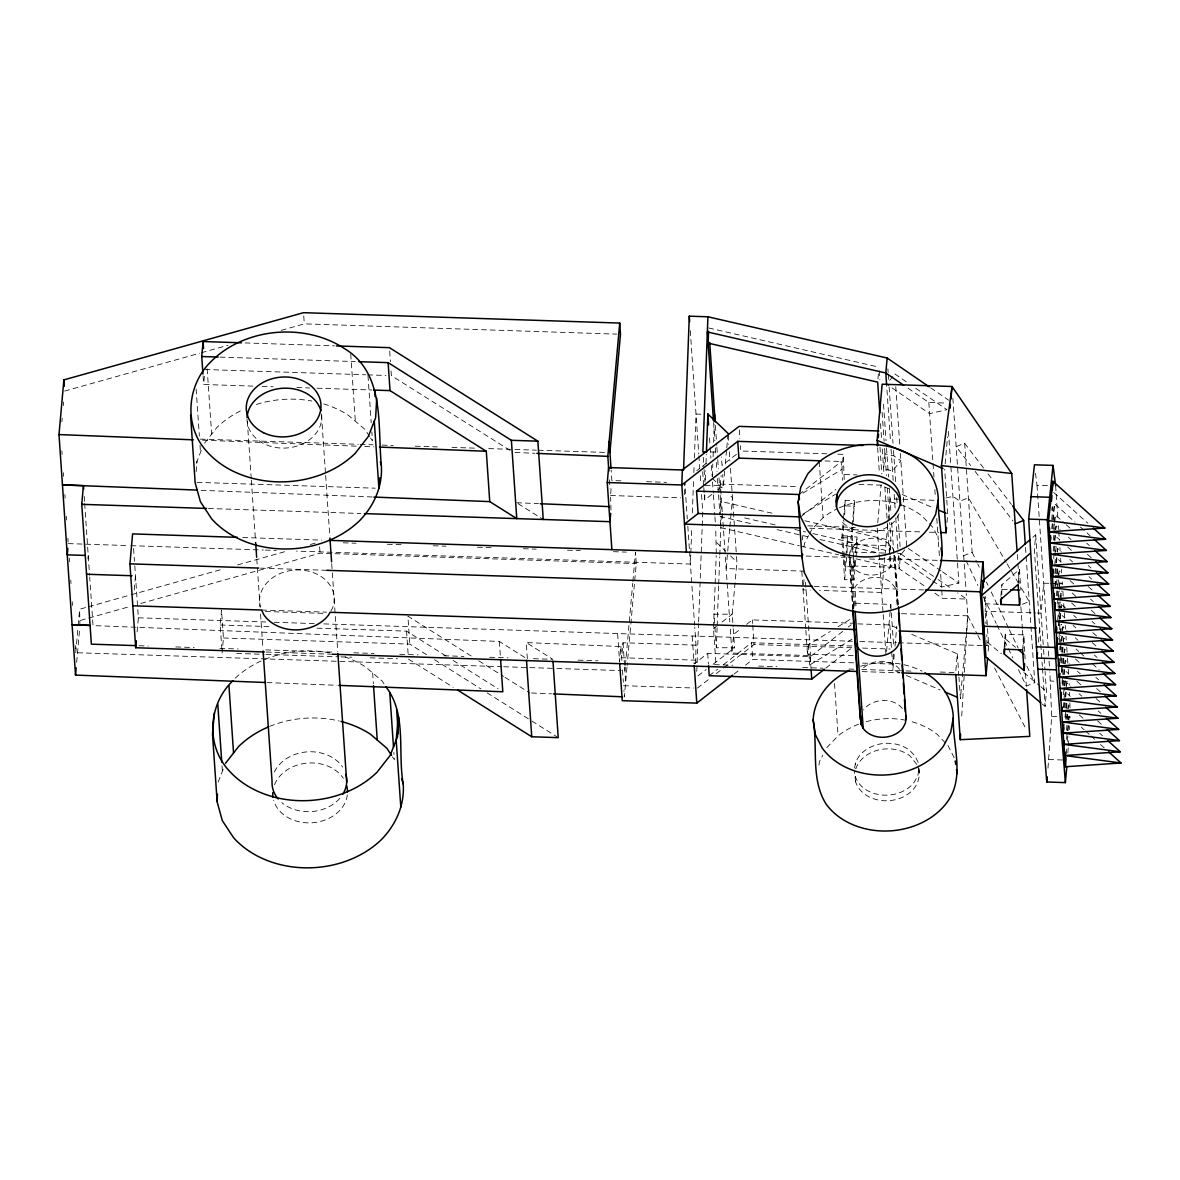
<?xml version="1.0" encoding="UTF-8"?>
<svg xmlns="http://www.w3.org/2000/svg" width="1180" height="1180" viewBox="0 0 1180 1180"><rect width="100%" height="100%" fill="white"/><g stroke="black" fill="none" stroke-linecap="round" stroke-linejoin="round"><path stroke-width="0.75" stroke-dasharray="5 3.75" d="M684.415 494.612L684.843 482.945L687.321 518.994M690.757 554.91L690.418 564.055L296.505 551.104M690.831 553.081L691.79 527.46M692.336 512.828L693.56 479.906M693.84 472.59L694.106 465.274M694.386 457.958L696.023 414.062L702.793 414.283M695.669 663.514L695.994 645.15L694.755 627.126M696.79 671.435L698.575 623.778M698.634 621.934L702.749 511.943L701.495 493.815M711.865 494.405L704.652 499.951L704.991 490.954M705.389 480.053L705.743 470.879M706.009 463.534L706.348 454.359M712.351 476.543L712.808 463.961M713.089 456.778L713.354 449.58M713.62 442.397L714.284 424.771M715.803 662.172L713.487 628.601L716.216 555.5M716.29 553.671L715.685 527.962M720.11 514.834L720.611 501.367L772.605 513.33M733.252 628.837L734.55 647.746L716.334 647.761L717.086 627.76M717.145 625.931L718.635 585.914M718.709 584.1L719.726 556.812M719.8 554.998L721.26 515.925M961.715 716.009L964.267 674.119M964.37 672.29L966.804 632.229M966.922 630.4L967.792 615.827L966.273 593.629M1047.973 768.165L1051.705 716.511L1049.831 671.995M1067.87 752.973L1068.254 747.589M1068.372 745.804L1068.992 736.836M1069.478 729.668L1069.729 726.084M1051.778 519.539L1052.693 506.913M1052.678 528.92L1054.492 503.668L1074.98 522.121M1053.445 540.101L1053.843 534.688M1053.976 532.888L1054.61 523.876M1054.743 522.062L1055.259 514.849L1064.832 523.463M1053.696 558.509L1054.094 553.096M1054.227 551.296L1054.861 542.269M1054.994 540.47L1055.643 531.442M1055.775 529.643L1056.026 526.029L1060.127 529.731M1054.861 564.291L1055.643 553.464M1055.761 551.65L1056.159 546.237M1054.846 586.298L1055.628 575.471M1055.761 573.672L1056.41 564.645M1056.528 562.845L1057.177 553.818M1057.31 552.019L1057.575 548.405L1061.661 552.107M1056.528 584.852L1057.177 575.84M1057.31 574.026L1057.693 568.613M1057.295 596.048L1057.944 587.021M1058.077 585.221L1058.711 576.194M1058.844 574.395L1059.109 570.781L1061.838 573.244M1058.062 607.228L1058.445 601.815M1058.578 600.015L1059.227 590.988M1059.36 589.189L1059.876 581.976L1062.605 584.439M1058.312 625.636L1059.478 609.396M1059.611 607.597L1060.26 598.57M1060.378 596.77L1060.643 593.157L1063.372 595.62M1059.08 636.817L1059.463 631.403M1059.596 629.604L1060.245 620.577M1060.378 618.777L1061.027 609.75M1061.41 604.352L1061.159 607.951L1061.41 604.352L1065.511 608.039M1059.714 649.811L1059.979 646.198M1060.112 644.398L1060.761 635.371M1060.879 633.572L1061.528 624.559M1060.495 660.992L1061.012 653.779M1061.13 651.98L1061.779 642.952M1061.912 641.153L1062.561 632.126M1062.693 630.327L1062.944 626.713L1067.044 630.415M1061.263 672.187L1061.779 664.974M1061.912 663.16L1062.546 654.148M1062.679 652.334L1063.328 643.321M1063.46 641.507L1063.711 637.908L1066.455 640.371M1062.03 683.368L1062.546 676.155M1062.679 674.355L1063.328 665.328M1063.446 663.529L1064.094 654.502M1064.227 652.702L1064.493 649.089L1067.222 651.552M1063.446 685.536L1064.094 676.524M1064.213 674.709L1064.862 665.697M1064.994 663.883L1065.26 660.284L1069.346 663.971M1063.431 707.543L1064.862 687.704M1064.994 685.904L1065.378 680.491M1064.98 707.912L1065.629 698.885M1065.761 697.085L1066.41 688.073M1066.528 686.259L1066.794 682.659L1070.894 686.347M1065.746 719.092L1066.396 710.08M1066.528 708.28L1066.912 702.867M1066.514 730.287L1067.163 721.26M1067.295 719.461L1067.944 710.434M1068.062 708.634L1068.328 705.035L1071.057 707.484M1066.381 754.094L1066.764 748.695M1067.281 741.468L1067.929 732.456M1068.062 730.641L1068.711 721.629M1068.844 719.83L1069.095 716.216L1071.823 718.679M61.906 421.865L62.23 418.236M63.351 405.566L63.676 401.938M75.756 652.688L78.013 627.332M78.175 625.518L79.635 609.234L86.73 607.228M76.656 662.334L79.753 627.701M79.916 625.887L79.635 609.234M87.925 558.937L88.235 555.529M134.225 589.941L135.479 575.855L131.85 575.737M137.101 631.89L138.37 617.804L134.609 563.081M252.992 386.111L203.653 384.488L204.553 374.503M196.131 471.705L197.075 461.144M221.869 649.472L220.188 625.002L221.516 610.03L223.448 637.997L222.106 652.968M610.665 493.86L611.402 485.541M610.989 510.04L610.621 497.119M527.357 658.75L526.25 642.569L620.887 646.537L619.559 661.523L617.627 633.542M695.994 645.15L622.996 642.761L621.654 657.732L695.433 660.151M624.913 670.727L625.238 667.084M625.4 665.269L632.716 583.348M632.878 581.534L635.474 552.402L636.241 563.583L627.141 665.535M626.978 667.349L624.353 696.879L623.91 690.492M722.249 511.663L720.346 484.11L721.113 475.614M724.682 471.159L723.399 485.541L717.632 489.98M725.331 463.976L726.615 449.595M726.777 447.795L727.898 435.214M729.727 528.611L726.157 568.583L804.745 571.164M729.889 526.796L732.47 497.739L728.694 494.096M736.512 556.547L736.895 562.064L732.249 614.19L733.119 627.008M851.99 639.206L809.716 664.974L810.557 655.623L731.954 653.042L733.621 634.324L740.834 628.778M803.993 579.66L803.079 589.867L810.394 590.103M853.199 655.697L807.504 654.192L808.33 644.841L830.248 631.477M837.785 454.182L843.287 454.359L841.945 469.33L799.686 495.099M844.216 479.493L843.287 454.359M845.883 556.016L847.624 536.649L856.931 536.944L857.314 542.549L853.981 579.97L844.659 579.675L841.783 537.711L843.375 519.893M843.523 518.109L845.116 500.291L854.438 500.586L853.096 525.557M854.895 559.851L854.261 566.901L844.939 566.592L842.83 535.823L844.084 521.737M844.718 514.687L845.116 500.291M844.939 566.592L845.736 557.786M844.659 579.675L846.886 554.718M847.048 552.933L847.624 536.649M884.012 553.051L852.063 552.004L851.09 538.021L852.048 527.327M852.211 525.543L854.438 500.586M854.261 566.901L852.152 536.133L852.934 527.327M852.063 552.004L852.727 544.526L890 545.75L890.605 554.482M853.981 579.97L853.022 565.987L853.686 558.509M855.515 552.8L856.931 536.944M852.904 609.795L853.494 603.142L890.782 604.367L893.732 647.333M877.964 378.81L878.702 370.491M877.743 522.711L881.136 484.759M884.794 557.594L881.681 592.449L819.54 590.413M884.956 555.75L887.906 522.725M888.068 520.881L890.03 498.875L900.96 499.228M889.337 553.228L890 545.75M890.03 550.544L890.915 540.558L889.676 522.489M853.022 565.987L890.295 567.211L890.723 556.237M886.578 651.36L890.295 609.795M890.458 607.98L890.782 604.367M897.007 552.963L900.591 553.789L899.249 568.76L925.961 587.065M893.408 654.104L892.508 664.089L861.253 663.072M899.647 672.571L892.891 669.679L894.352 653.381M895 646.139L896.771 626.211M945.136 463.858L947.555 436.88M946.98 522.519L947.732 514.008L944.664 469.257M911.771 634.339L957.334 653.838L955.667 672.556L937.245 671.951M901.594 613.659L967.792 615.827L960.417 698.59L958.942 677.114M986.952 645.372L986.76 634.796M988.221 651.021L988.692 645.74L985.315 596.49M1000.876 596.328L1001.909 584.675L1019.461 569.439L1020.877 590.133M1001.79 594.499L1001.909 584.675M1004.136 647.569L1005.316 634.265L1023.96 634.87L1025.081 658.883M1004.903 647.422L1005.316 634.265M1018.266 582.743L1019.461 569.439M1022.617 649.841L1023.96 634.87M1032.898 537.21L1035.671 534.806L1034.344 549.777L1042.338 666.331M1038.459 642.186L1039.713 628.085L1036.114 627.966M1042.279 704.047L1045.097 706.392L1046.439 691.421L1045.052 671.391M1058.962 621.889L1059.773 612.818M1059.935 611.004L1060.746 601.933M1060.909 600.119L1061.72 591.033M1051.734 510.35L1052.132 506.781M1051.705 528.684L1054.492 503.668M1053.666 529.156L1054.271 523.787M1054.463 522.003L1055.259 514.849M1053.238 551.06L1054.242 542.122M1054.433 540.337L1055.436 531.398M1055.628 529.614L1056.026 526.029M1054.802 555.101L1055.805 546.163M1054.773 573.436L1055.775 564.497M1055.967 562.712L1056.97 553.774M1057.177 551.989L1057.575 548.405M1055.348 586.416L1056.543 575.692M1056.734 573.893L1057.339 568.539M1056.307 595.812L1056.911 590.443M1057.103 588.658L1058.106 579.719M1058.312 577.935L1059.109 570.781M1057.472 603.423L1058.077 598.053M1058.283 596.269L1059.271 587.33M1059.478 585.546L1059.876 581.976M1057.649 619.972L1058.445 612.818M1058.652 611.034L1059.64 602.095M1059.847 600.31L1060.643 593.157M1059.021 625.798L1059.611 620.429M1059.817 618.645L1060.82 609.706M1059.183 642.348L1059.979 635.194M1060.186 633.409L1061.189 624.471M1060.348 649.959L1061.145 642.805M1061.351 641.02L1062.354 632.082M1062.546 630.297L1062.944 626.713M1060.923 662.939L1061.926 654M1062.118 652.201L1063.121 643.262M1063.313 641.477L1063.711 637.908M1061.897 672.335L1062.693 665.181M1062.885 663.396L1063.888 654.457M1064.08 652.673L1064.493 649.089M1062.457 685.3L1063.46 676.361M1063.652 674.577L1064.655 665.638M1064.862 663.853L1065.26 660.284M1063.431 694.71L1064.227 687.557M1064.419 685.772L1065.024 680.403M1063.991 707.676L1064.994 698.737M1065.201 696.952L1066.189 688.014M1066.396 686.229L1066.794 682.659M1064.965 717.086L1065.761 709.932M1065.968 708.148L1066.558 702.779M1066.735 719.328L1067.723 710.389M1067.929 708.605L1068.328 705.035M1066.499 739.447L1067.295 732.308M1067.502 730.523L1068.505 721.585M1068.697 719.785L1069.095 716.216M803.919 546.93L804.598 543.169L808.595 535.573M852.698 609.293L849.113 557.019L850.161 551.104M818.905 765.068L819.584 761.307L822.785 755.244M854.586 768.033L855.485 762.988A32.406 25.93 -3.9 0 1 909.824 750.524L914.884 755.819L918.04 762.029L918.763 766.867M895.119 557.034L891.8 565.574A22.966 18.379 -3.9 0 1 852.048 566.179L849.821 561.769L849.113 557.019M918.733 770.422L917.834 775.467L914.515 781.779A32.406 25.93 -3.9 0 1 882.065 795.025A32.406 25.93 -3.9 0 1 855.294 776.425L855.677 782.015A32.406 25.93 -3.9 0 0 882.448 800.63A32.406 25.93 -3.9 0 0 914.898 787.37C918.674 781.853 920.12 775.068 918.999 768.475M196.249 463.253L202.355 447.633M218.153 782.089L224.893 764.861M809.392 534.053L811.796 529.51L823.094 517.696A70.121 56.124 -3.9 0 1 837.741 508.55M899.131 513.802L896.446 518.89A32.406 25.93 -3.9 0 1 840.381 519.746M330.901 610.886L332.509 608.113A37.406 29.928 -3.9 0 0 298.599 569.955A37.406 29.928 -3.9 0 0 260.382 607.243M204.612 443.149L216.737 427.632A93.5 74.827 -3.9 0 1 242.697 409.799M889.69 380.358L892.817 376.538M904.736 549.939L898.481 557.58L931.138 579.941M826.782 747.648L838.08 735.848A70.121 56.124 -3.9 0 1 859.291 723.93M799.067 494.523L841.399 461.498L842.697 480.245M800.601 516.884L835.883 489.375M842.668 631.418L810.203 656.729L707.705 653.366L694.106 663.971L692.188 636.005M709.239 675.727L717.706 669.134M723.355 664.724L751.586 642.716L854.084 646.08M734.093 674.046L739.831 669.562M745.568 665.092L752.737 659.502L853.892 662.821M848.317 627.008L851.134 624.81M825.852 668.101L852.668 647.186M696.864 470.614L699.607 468.504M702.351 466.395L706.673 463.062M736.453 454.315L722.027 465.407L721.452 457.014M713.487 628.601L716.378 626.388M722.145 621.949L732.249 614.19L714.033 614.205L716.334 647.761M746.616 624.353L752.383 619.913L854.881 623.276M697.955 675.875L706.186 669.547M713.045 664.281L734.55 647.746M697.351 688.117L710.449 678.058M716.26 673.588L722.072 669.119M723.532 667.998L754.064 644.531L853.391 647.791M802.621 514.274L835.499 494.243M838.08 626.713L852.167 618.114M983.574 468.032L964.65 443.267L956.169 446.63L970.653 465.569M964.65 443.267L972.143 552.343L963.662 555.706L965.255 558.996M1022.455 604.263L1029.226 601.579L1020.936 587.433M1018.399 669.547L1026.32 686.037L1034.801 682.689L1030.966 626.816M64.649 391.082L199.568 353.248M201.338 352.746L227.961 345.283M281.224 330.341L304.293 323.866L616.816 334.132M88.515 606.741L129.343 595.28M131.113 594.794L221.648 569.394M237.623 564.91L285.56 551.473M310.414 544.496L317.509 542.505M80.402 620.415L130.11 606.476M140.759 603.481L320.046 553.199L636.241 563.583M945.977 497.975L952.924 496.367L959.915 501.161L968.397 497.813L1006.186 562.27M932.613 580.958L941.522 587.065L958.883 583.067L950.815 465.672M710.168 451.984L717.455 451.984M705.198 485.555L723.399 485.541L722.647 474.552M245.101 342.923L334.633 345.873M220.011 357.112L355.224 361.567M204.995 369.517L365.785 374.798M367.614 374.856L385.89 375.461M908.069 388.25L928.837 402.483L946.242 403.044M262.137 386.406L273.096 386.76M296.844 387.542L309.632 387.969M316.948 388.205L371.759 390.005M826.811 453.813L740.775 450.996L740.406 445.716M200.349 439.122L358.307 444.314M360.151 444.373L372.998 444.786M382.187 445.096L393.205 445.45M415.242 446.188L437.279 446.91M451.984 447.382L475.85 448.179M488.712 448.592L536.457 450.17M538.301 450.229L606.255 452.456M824.938 460.952L841.399 461.498M844.659 474.493L857.093 474.906M1035.494 473.327L1036.999 485.275L1048.858 485.673M858.922 484.405L880.221 485.098L888.658 488.712M620.975 480.85L611.86 480.54L611.137 470.053M646.522 481.691L666.597 482.34M720.346 484.11L798.948 486.691M902.774 499.288L935.563 500.364M610.517 495.512L680.683 497.827M197.031 482.34L375.225 488.196M845.5 505.881L854.822 506.191M807.798 525.837L855.323 527.401M208.403 508.492L360.741 513.492M809.76 528.242L922.111 531.929M929.486 532.18L938.69 532.475M842.83 535.823L852.152 536.133M841.783 537.711L851.09 538.021M848.007 542.24L857.314 542.549M242.77 537.52L321.742 540.115M806.132 556.031L844.806 557.299M879.793 558.45L938.734 560.382M869.66 559.025L890.959 559.733M343.188 542.8L356.05 543.228M387.305 544.246L402.011 544.732M433.267 545.765L446.128 546.178M477.384 547.21L492.09 547.697M523.345 548.715L536.207 549.143M567.462 550.175L580.324 550.588M613.423 551.679L626.285 552.107M68.263 543.611L129.004 545.602M130.847 545.662L263.376 550.013M265.22 550.072L276.268 550.441M1048.813 583.333L1043.725 583.171L1041.055 613.113L1037.441 612.995M1050.51 583.392L1062.369 583.775L1062.118 580.147M1002.248 589.513L1009.018 589.735M260.514 568.141L326.742 570.309M814.156 586.327L923.557 589.926M934.87 593.171L942.289 598.245L966.641 599.057L957.644 592.876M998.678 604.219L985.816 603.791L985.138 611.27L1035.642 612.936M857.875 623.881L889.823 624.943L898.26 628.557M261.65 610.03L326.506 612.154M265.367 611.476L325.665 613.452M138.37 617.804L266.901 622.022M274.247 622.273L314.647 623.601M323.822 623.896L852.403 641.256M859.778 641.507L896.608 642.716M898.452 642.775L988.692 645.74M220.188 625.002L271.341 626.683M317.022 628.188L406.554 631.123L446.925 656.567M862.58 648.086L890.177 649M223.448 637.997L409.814 644.118L426.821 654.841M139.078 645.726L148.267 646.035M175.791 646.935L194.154 647.54M219.849 648.38L238.198 648.985M265.736 649.885L331.801 652.068M353.838 652.791L374.031 653.455M399.725 654.295L418.074 654.9M443.769 655.741L463.961 656.404M489.656 657.245L508.02 657.85M533.434 658.691L552.845 659.325L526.25 642.569M578.082 660.151L597.921 660.8M714.372 664.635L732.78 665.24M758.578 666.081L777 666.685M802.784 667.541L823.05 668.205M848.833 669.045L854.364 669.237M861.725 669.473L904.087 670.86M905.93 670.919L911.462 671.11M266.282 652.038L332.495 654.222M862.197 671.612L900.089 672.865M236.723 653.455L264.128 654.354M265.957 654.413L339.044 656.818M340.873 656.876L351.832 657.231M370.107 657.835L397.513 658.735M1050.451 681.052L1053.843 681.17M1062.31 681.435L1069.095 681.671L1069.213 685.211M77.6 652.747L501.854 666.685M503.698 666.744L555.131 668.426M556.96 668.485L621.24 670.609M623.586 685.698L693.751 687.999M1051.705 716.511L1056.793 716.673M1065.26 716.953L1070.349 717.115L1070.216 713.576M1048.755 759.537L1065.688 760.097M202.65 440.184L357.363 446.217M364.738 446.512L373.942 446.866M201.087 490.334L373.913 497.046M524.864 657.511L499.347 641.433L93.014 625.577L89.71 577.035M267.064 682.571L337.052 685.3M515.011 452.456L535.027 453.297M516.648 502.724L538.478 503.639M531.531 692.985L551.547 693.825M708.693 327.966L879.012 367.157M804.863 520.764L890.915 540.558M744.683 517.917L775.142 524.923M794.863 529.466L805.615 531.944M812.784 533.581L889.838 551.326M750.377 523.507L720.051 516.516L720.7 526.118M777.148 529.658L807.489 536.649M819.982 539.511L878.879 553.066M720.818 527.711L799.332 545.779M801.117 546.178L838.582 554.807M840.367 555.22L845.721 556.444M847.506 556.857L899.249 568.76L898.231 553.966M902.154 494.494L934.236 508.226M906.402 675.462L940.165 689.917M510.099 450.436L391.376 375.638L390.89 368.647M518.123 503.654L543.243 519.48M471.115 655.992L407.897 616.152L409.814 644.118M478.829 660.844L503.491 676.391M505.04 677.364L529.702 692.911M453.135 660.476L498.152 688.84M434.55 659.709L480.924 688.928M487.119 692.822L530.395 720.095M531.944 721.069L556.68 736.659M408.472 659.104L453.164 687.247M930.681 387.851L948.69 400.197M894.912 374.001L908.29 383.175M915.724 388.264L946.965 409.667L929.604 413.664L886.578 384.178L890.546 441.984M908.305 548.42L941.035 570.84M942.525 571.858L958.883 583.067M900.591 553.789L936.625 578.48M938.115 579.513L951.64 588.761M1005.655 639.103L1015.508 647.333M987.262 642.038L1001.348 653.794M1023.886 672.615L1039.388 685.536M1040.804 686.716L1046.439 691.421M1053.725 492.473L1087.871 523.242M1080.452 527.047L1090.01 535.661M1066.189 524.687L1070.29 528.389M1086.677 543.154L1089.406 545.617M1068.328 537.106L1071.057 539.57M1087.444 554.335L1091.544 558.022M1056.808 537.225L1059.537 539.688M1067.723 547.063L1071.823 550.765M1088.211 565.53L1090.954 567.978M1069.862 559.482L1072.591 561.946M1088.978 576.71L1091.721 579.174M1058.342 559.6L1061.071 562.064M1088.388 586.667L1092.488 590.354M1070.039 580.634L1074.125 584.321M1090.527 599.086L1093.255 601.549M1072.163 593.038L1077.635 597.965M1091.293 610.267L1095.394 613.969M1071.573 602.995L1075.673 606.697M1092.061 621.462L1094.789 623.925M1073.712 615.414L1076.44 617.878M1092.828 632.642L1096.928 636.33M1062.177 615.532L1064.906 617.996M1073.107 625.371L1075.836 627.834M1092.223 642.599L1096.323 646.301M1075.245 637.79L1077.974 640.253M1094.362 655.018L1097.09 657.481M1076.013 648.985L1078.741 651.449M1080.113 652.673L1084.199 656.36M1092.4 663.75L1099.229 669.901M1075.408 658.942L1079.508 662.629M1095.896 677.394L1098.639 679.857M1077.546 671.361L1080.275 673.81M1096.663 688.574L1100.763 692.277M1066.027 671.464L1068.756 673.928M1076.957 681.317L1081.042 685.005M1096.072 698.531L1100.173 702.233M1079.081 693.722L1081.809 696.185M1098.211 710.95L1100.94 713.413M1067.561 693.84L1070.29 696.303M1097.607 720.906L1101.707 724.609M1079.258 714.874L1083.358 718.561M1099.745 733.326L1102.474 735.789M1081.396 727.293L1084.125 729.756M1085.482 730.981L1089.583 734.668M1090.954 735.907L1095.055 739.595M1100.512 744.521L1104.613 748.209M712.278 478.328L723.635 489.243M716.702 542.653L725.538 551.149M730.582 556.001L736.895 562.064M926.89 521.103L922.185 516.191A70.121 56.124 -3.9 0 0 899.632 504.347M929.398 523.728L933.144 527.652L938.439 538.11M899.676 669.326L896.933 666.464A22.966 18.379 -3.9 0 0 861.872 669.458M902.361 708.487L899.632 705.625A22.966 18.379 -3.9 0 0 863.465 709.991M988.029 473.858L1011.408 504.45M975.108 471.395L1012.956 520.911M369.606 436.541L364.827 429.299L348.366 415.272A93.5 74.827 -3.9 0 0 322.656 403.59M370.55 437.987L372.467 440.892L371.848 431.821M384.031 683.899L382.114 681.008L365.667 666.98A93.5 74.827 -3.9 0 0 345.106 656.965M392.453 756.823L394.371 759.728L393.869 752.471M1007.115 563.848L1020.022 585.855M967.792 615.827L977.011 633.749M977.851 635.386L981.2 641.891M994.607 667.969L1026.438 729.874M894.307 551.576L892.08 547.166L888.481 543.405A22.966 18.379 -3.9 0 0 849.969 552.24M954.178 757.752L948.13 745.804L937.171 734.329A70.121 56.124 -3.9 0 0 909.456 721.054M916.845 764.522L910.208 756.115A32.406 25.93 -3.9 0 0 855.869 768.578L855.485 762.988M972.143 552.343L976.907 562.24M977.704 563.893L979.282 567.197M986.421 582.035L988.014 585.339M991.185 591.947L1008.635 628.247M1009.416 629.884L1018.148 648.041M1026.865 666.184L1034.801 682.689M966.051 560.648L977.94 585.398M983.5 596.947L996.186 623.35M996.982 625.002L1012.838 657.998M918.423 767.62L919.427 774.331M855.677 782.015L854.379 771.115M1055.643 485.895L1057.885 518.522M1058.386 525.779L1058.622 529.392M1058.755 531.207L1059.375 540.278M1059.876 547.52L1060.127 551.149M1060.613 558.405L1060.864 562.019M1061.366 569.276L1061.617 572.905M1062.856 591.033L1063.239 596.461M1063.74 603.718L1064.227 610.975M1064.36 612.789L1064.729 618.217M1065.23 625.474L1065.481 629.102M1065.983 636.345L1066.219 639.973M1066.72 647.23L1067.34 656.287M1067.472 658.101L1068.092 667.157M1068.21 668.972L1068.593 674.414M1036.999 485.275L1048.961 659.296M1049.079 661.11L1049.698 670.181M1035.671 534.806L1043.43 647.717M1043.562 649.531L1044.934 669.562M1042.471 668.146L1045.097 706.392M1025.523 547.505L1026.01 554.718M1026.143 556.518L1030.848 625.017M1017.293 554.467L1017.779 561.68M1017.912 563.48L1019.269 583.303M1020.877 606.741L1022.367 628.365M1022.485 630.164L1023.724 648.189M1025.464 673.426L1026.32 686.037M984.15 596.8L984.651 604.042M985.271 613.084L986.008 623.94M952.85 398.25L966.154 591.829M948.455 431.349L950.697 463.858M957.334 653.838L958.809 675.329M928.837 402.483L933.955 476.882M934.826 489.523L935.194 494.951M936.802 518.433L938.292 540.101M938.41 541.9L939.531 558.17M940.652 574.424L941.522 587.065M941.743 590.266L942.289 598.245M895.768 386.642L899.868 446.247M900.37 453.474L906.815 547.402M887.891 368.898L888.142 372.526M888.26 374.34L888.629 379.768M889.13 387.025L892.995 443.223M893.496 450.465L895.738 483.092M896.726 497.591L897.228 504.848M897.98 515.719L900.089 546.547M891.048 449.211L893.275 481.72M894.145 494.361L895.266 510.616M895.753 517.843L898.113 552.166M895.015 556.326L898.363 604.986M894.543 555.175L898.01 605.635M883.525 404.224L886.033 440.627M886.534 447.899L888.525 477.03M889.278 487.945L891.033 513.433M891.652 522.534L893.776 553.464M893.909 555.293L897.287 604.44M897.257 605.443L896.136 589.026L891.165 582.566A22.966 18.379 -3.9 0 0 855.013 586.932L856.134 609.544M879.248 370.771L879.882 379.798M882.109 412.307L884.1 441.217M884.587 448.444L886.446 475.525M887.316 488.181L889.558 520.69M880.531 423.679L881.637 439.934M882.257 448.961L883.997 474.257M884.867 486.898L887.227 521.206M887.345 523.02L889.587 555.529M889.573 556.724L890.295 567.211M879.97 447.087L881.814 473.932M877.654 447.722L879.365 472.634M889.823 624.943L891.534 649.856M891.652 651.64L892.891 669.679M877.256 528.124L883.068 612.671M883.201 614.5L885.974 654.944M852.048 566.179L855.028 609.441M853.494 603.142L853.878 608.644M850.338 557.653L853.922 609.927M849.821 561.769L853.037 608.629M819.259 461.764L823.094 517.696M834.496 683.515L838.08 735.848M802.356 536.266L802.606 539.939M805.512 582.183L810.557 655.623M810.203 656.729L811.044 668.78M808.33 644.841L809.716 664.974M801.825 571.489L805.734 628.468M805.866 630.297L807.504 654.192M739.329 429.889L739.934 438.68M752.383 619.913L752.619 623.424M752.737 625.194L754.064 644.531M751.586 642.716L752.737 659.502M728.178 435.258L728.812 444.447M729.314 451.793L729.948 460.982M730.45 468.327L736.394 554.718M722.367 513.492L729.815 621.831M730.317 629.176L731.954 653.042M715.404 425.508L716.762 445.376M716.894 447.191L717.632 458.017M717.764 459.831L718.384 468.858M719.004 477.885L721.378 512.562M713.59 422.602L714.829 440.656M715.331 447.884L715.832 455.111M716.319 462.339L716.939 471.366M717.44 478.593L718.428 493.048M718.561 494.848L719.918 514.716M709.505 437.898L710.006 445.258M710.139 447.087L710.891 458.12M711.393 465.466L712.159 476.499M712.528 482.015L713.295 493.034M713.413 494.877L714.8 515.085M714.933 516.928L715.567 526.118M703.25 457.294L703.973 467.885M704.091 469.655L704.947 482.015M702.705 471.69L703.678 485.821M703.796 487.591L704.165 492.886M704.283 494.656L704.652 499.951M690.285 330.68L698.752 453.946M698.885 455.746L699.755 468.445M700.256 475.688L700.743 482.945M707.705 653.366L708.413 663.691M687.822 526.206L689.43 549.629M689.548 551.429L694.637 625.326M622.996 642.761L624.559 665.476M624.677 667.231L625.68 681.907M609.441 479.788L610.03 488.52M620.887 646.537L621.904 661.228M622.494 669.96L623.335 682.202M499.347 641.433L500.468 657.614M389.695 351.168L390.403 361.655M406.554 631.123L408.236 655.608M367.983 375.579L371.213 422.75M350.74 354.103L355.357 421.216M372.644 672.925L373.396 683.81M321.506 415.39L325.518 473.667M325.636 475.511L329.81 536.104M331.698 563.642L332.2 570.987M332.332 572.831L337.745 651.788M303.747 315.871L304.293 323.866M319.618 546.812L320.046 553.199M247.313 421.363L251.237 478.284M251.355 480.127L255.514 540.72M256.783 559.084L260.057 606.83M260.559 614.161L262.963 649.059M207.164 368.824L211.663 434.137M203.063 375.742L203.653 384.488M196.131 388.928L199.361 436.084M199.995 445.155L200.482 452.412M222.017 765.805L222.386 771.248M133.606 548.494L134.476 561.252M84.164 496.367L84.532 501.736M84.65 503.536L89.577 575.25M61.891 450.893L62.142 454.536M63.395 472.708L63.646 476.351M64.885 494.523L65.136 498.167M66.39 516.339L66.641 519.982M67.894 538.154L68.145 541.797M69.266 558.155L69.517 561.783M70.756 579.97L71.007 583.599M72.26 601.785L72.511 605.414M75.255 645.416L75.505 649.044M1069.464 692.306L1069.596 695.846M1069.847 702.941L1070.157 711.806M235.248 678.176A93.5 74.827 -3.9 0 1 331.005 653.101M866.194 721.703A70.121 56.124 -3.9 0 1 905.975 720.272M860.604 666.272A70.121 56.124 -3.9 0 1 902.125 664.34M903.88 664.709A70.121 56.124 -3.9 0 1 922.037 671.169M269.63 726.408A93.5 74.827 -3.9 0 1 339.235 721.01M347.333 794.907A37.406 29.928 -3.9 0 1 312.361 822.755A37.406 29.928 -3.9 0 1 273.642 800.232M274.527 784.715A37.406 29.928 -3.9 0 1 306.962 763.136A37.406 29.928 -3.9 0 1 343.321 778.298M339.766 798.403A37.406 29.928 -3.9 0 1 281.769 802.592M274.394 772.03A37.406 29.928 -3.9 0 1 307.169 751.867A37.406 29.928 -3.9 0 1 342.554 767.118M256.385 404.445A93.5 74.827 -3.9 0 1 311.889 401.038M839.334 507.813A70.121 56.124 -3.9 0 1 897.921 503.831M321.535 413.885A37.406 29.928 -3.9 0 1 286.607 447.987A37.406 29.928 -3.9 0 1 247.033 419.254M884.956 453.858L883.628 468.829L892.523 470.879L900.856 460.702L893.865 455.908L884.956 453.858"/><path stroke-width="1.5" d="M878.864 430.966L739.078 426.378L682.365 469.979L681.804 484.98L686.421 552.093M683.545 470.156L689.297 316.166L707.926 316.786L887.139 358.027L929.176 386.819M707.926 316.786L702.882 451.984L706.525 451.984M708.575 331.344L708.133 343.129L877.669 382.128L879.779 412.838M706.422 452.53L707.867 414.003L728.06 433.414M714.402 421.408L714.652 414.667M217.474 794.184L217.061 801.648L222.312 820.602L233.552 837.682A93.5 74.827 -3.9 0 0 381.656 839.349C395.949 824.599 404.755 804.922 403.221 784.154C397.468 752.235 407.189 714.284 385.934 686.804M376.715 398.206L375.624 417.764L368.263 436.585L355.136 453.386A93.5 74.827 -3.9 0 1 207.046 451.733C183.062 425.921 186.75 384.001 212.12 360.505A93.5 74.827 -3.9 0 1 343.764 348.144C385.344 372.806 377.438 424.358 381.317 465.333C382.851 486.101 374.06 505.763 359.753 520.513A93.5 74.827 -3.9 0 1 211.663 518.846L200.423 501.78L195.157 482.812L190.585 415.154M398.619 717.042L397.527 736.6L390.167 755.421L377.04 772.221A93.5 74.827 -3.9 0 1 228.95 770.555C205.527 745.273 208.226 703.988 233.006 680.639M1026.571 689.636L1029.786 736.379L960.284 739.683L960.609 734.211M1093.344 528.153L1105.631 539.231L1049.33 531.797L1049.595 528.198M1051.527 501.131L1051.926 495.718M1052.309 490.305L1052.958 481.293L1104.863 528.05L1049.33 531.797M1050.613 535.779L1050.097 542.992L1106.398 550.426L1094.111 539.349M1052.029 559.954L1051.646 565.368L1107.932 572.787L1095.645 561.724M1052.929 569.335L1052.413 576.548L1108.698 583.982L1096.412 572.905M1054.33 593.51L1053.947 598.924L1110.247 606.358L1097.946 595.28M1055.23 602.892L1054.714 610.104L1111.014 617.538L1098.713 606.461M1056.646 627.067L1056.248 632.48L1112.548 639.914L1100.247 628.837M1057.413 638.262L1057.014 643.675L1113.315 651.109L1101.029 640.032M1059.08 658.824L1058.549 666.051L1114.849 673.47L1102.562 662.408M1059.581 673.618L1059.33 677.231L1115.616 684.666L1103.33 673.588M1061.381 692.395L1060.864 699.607L1117.15 707.041L1104.863 695.964M1061.882 707.189L1061.631 710.788L1117.932 718.222L1105.631 707.145M1063.814 724.151L1063.165 733.163L1119.466 740.598L1107.165 729.52M1064.198 740.745L1063.932 744.359L1120.233 751.793L1107.932 740.716M1108.713 751.896L1121 762.973L1064.699 755.539L1064.965 751.94M1121 762.973L1065.466 766.735L1066.115 757.708M265.22 682.497L75.52 675.093L59 434.579L63.882 379.886L303.526 312.685L619.721 323.069L620.488 334.25L609.927 452.574M67.835 548.42L67.26 554.836L84.739 555.411M135.405 645.608L91.362 644.162L81.759 504.332L83.426 485.614L62.452 484.921L197.414 490.098M75.52 675.093L76.169 667.806M264.438 651.98L135.685 647.746L129.933 563.848L132.603 533.906L237.269 537.343M135.685 647.746L136.32 640.696M202.945 374.001L201.736 356.522L203.078 341.551L241.443 342.805M214.377 712.853L212.489 733.99L217.091 801.102M379.37 483.033L379.842 477.738M398.073 718.886L396.185 740.022L400.802 807.15M608.836 471.041L607.833 456.365L619.721 323.069M611.874 549.644L607.258 482.531L608.6 467.546L682.365 469.979M610.694 513.359L609.942 521.678L364.413 513.61M877.832 442.618L877.522 445.952L877.138 440.347L882.153 384.208L952.039 386.494L1011.732 473.49L1017.042 550.868M878.274 437.632L878.569 434.299M887.139 358.027L885.811 372.998L886.578 384.178M950.121 408.088L950.446 404.489M950.918 399.091L952.039 386.494L941.448 465.599L946.065 532.726L940.534 532.534M946.065 532.726L946.522 527.622M901.889 672.925L986.023 675.683L980.256 591.785L982.925 561.842L940.563 560.441M1040.863 702.867L985.919 657.009L981.686 595.487L983.029 580.516L1030.14 539.614M986.023 675.683L987.586 658.071M1020.14 598.452L1019.55 605.104L1000.906 604.485L1001.496 597.832M1024.638 663.883L1024.034 670.535L1004.313 654.074L1004.755 649.089M1066.764 767.059L1065.378 782.606L1046.748 782.001L1037.81 669.222L1028.68 519.097L1034.418 464.802L1053.047 465.407L1055.643 485.895M1065.378 782.606L1056.454 669.827L1047.324 519.716L1053.047 465.407M1037.515 652.747L1037.043 658.027L1055.687 658.647L1057.501 638.233L1057.014 643.675L1112.548 639.914M1046.748 782.001L1047.206 776.809M1065.466 766.735L1048.563 520.616L1052.958 481.293M1050.702 537.623L1050.097 542.992L1105.631 539.231M1052.044 561.783L1051.646 565.368L1107.165 561.606L1094.878 550.529M1053.209 569.394L1052.413 576.548L1107.932 572.787M1054.345 595.354L1053.947 598.924L1109.466 595.163L1097.179 584.1M1055.51 602.965L1054.714 610.104L1110.247 606.358M1056.646 628.911L1056.248 632.48L1111.781 628.734L1099.48 617.656M1058.962 662.467L1058.549 666.051L1114.082 662.29L1101.796 651.213M1059.729 673.662L1059.33 677.231L1114.849 673.47M1061.454 694.238L1060.864 699.607L1116.383 695.846L1104.097 684.784M1062.03 707.218L1061.631 710.788L1117.15 707.041M1063.77 727.809L1063.165 733.163L1118.699 729.417L1106.398 718.34M1064.331 740.775L1063.932 744.359L1119.466 740.598M798.152 501.81L800.748 487.222L807.946 473.564L819.259 461.764A70.121 56.124 -3.9 0 1 918.335 460.244C930.091 470.112 937.997 484.139 938.292 499.671C937.51 527.416 950.372 559.099 932.333 583.835A70.121 56.124 -3.9 0 1 810.97 585.693L804.17 572.241L802.002 557.742L798.152 501.81L800.335 516.309L807.135 529.761A70.121 56.124 -3.9 0 0 928.483 527.903L935.681 514.244L938.292 499.671M802.002 557.742L802.636 554.143M837.077 494.332L835.853 501.235L836.856 507.931A32.406 25.93 -3.9 0 0 863.613 526.546A32.406 25.93 -3.9 0 0 896.062 513.285C903.438 503.624 900.974 489.257 891.387 482.03A32.406 25.93 -3.9 0 0 837.048 494.494L837.431 500.084L836.237 506.825M925.046 672.792A70.121 56.124 -3.9 0 1 933.321 678.397C945.077 688.264 952.983 702.277 953.278 717.809C952.496 745.568 965.358 777.251 947.319 801.987A70.121 56.124 -3.9 0 1 825.956 803.846C810.483 778.933 818.006 747.56 813.138 719.948C813.935 704.106 822.342 690.049 834.245 679.916A70.121 56.124 -3.9 0 1 848.877 670.756M898.481 606.786L906.152 718.532L905.311 723.311L902.951 727.78A22.966 18.379 -3.9 0 1 863.2 728.385L860.972 723.989L860.825 716.053M953.278 717.809L950.667 732.397L943.469 746.055A70.121 56.124 -3.9 0 1 822.121 747.899L815.321 734.462L813.138 719.948M225.513 763.268L238.64 746.468A93.5 74.827 -3.9 0 1 267.934 727.131M981.686 595.487L1030.184 553.391M862.816 445.465L737.751 441.35L681.804 484.98L607.258 482.531M800.542 527.947L684.503 524.126L698.103 513.521L696.554 491.146L738.901 458.135L821.265 460.834M619.677 663.293L622.244 700.669L696.79 703.118L732.647 675.152M708.531 665.402L709.239 675.727L811.752 679.105L824.451 669.193M1015.184 523.832L1023.665 520.469L1012.529 505.91M1106.398 550.426L1050.864 554.172L1107.165 561.606M1108.698 583.982L1053.179 587.743L1109.466 595.163M1111.014 617.538L1055.481 621.3L1111.781 628.734M1113.315 651.109L1057.782 654.856L1114.082 662.29M1115.616 684.666L1060.097 688.427L1116.383 695.846M1117.932 718.222L1062.398 721.983L1118.699 729.417M1064.699 755.539L1120.233 751.793M336.462 345.932L389.444 347.672L537.859 441.173L543.243 519.48M201.736 356.522L218.182 357.053M358.882 361.685L388.117 362.644L511.382 440.302L537.859 441.173M373.588 390.064L390.034 390.61L486.293 451.262L489.744 501.603L516.766 518.61L511.382 440.302M1030.686 496.632L1049.33 497.252M696.554 491.146L799.067 494.523L799.421 499.686M1028.68 519.097L1047.324 519.716M698.103 513.521L798.771 516.825M81.759 504.332L206.574 508.433M329.087 540.351L802.444 555.913M1010.714 589.794L1019.181 590.074M129.933 563.848L258.685 568.082M326.742 570.309L812.327 586.268M925.386 589.985L980.256 591.785M86.553 574.247L131.85 575.737M1036.114 627.966L983.81 626.255L983.132 633.734L899.013 630.976M132.809 605.797L261.65 610.03L263.701 614.529A37.406 29.928 -3.9 0 0 328.365 615.296L330.105 612.287L855.662 629.545M1036.276 646.847L1054.92 647.451M1037.81 669.222L1056.454 669.827M332.495 654.222L856.71 671.435M457.781 690.167L531.752 736.763L558.229 737.633L552.977 661.139M59 434.579L193.446 439.83M379.473 447.087L486.293 451.262M373.913 497.075L489.744 501.603M338.896 685.374L502.813 691.775L500.586 659.413M536.841 453.386L607.833 456.365M540.307 503.727L609.47 506.633M553.361 693.899L622.524 696.805M941.448 465.599L1011.732 473.49M1048.563 520.616L1104.863 528.05M877.138 440.347L942.967 468.534M939.295 510.394L946.05 513.285M945.224 692.085L957.039 697.144M903.615 385.196L885.811 372.998L707.366 331.934L713.472 420.788M1018.325 649.678L1023.96 654.384M391.509 755.377L386.73 748.12L370.269 734.093A93.5 74.827 -3.9 0 0 341.02 721.452M380.344 461.808L381.317 465.333M401.761 778.889L403.221 784.154M940.991 547.992L942.127 555.603M955.195 760.967L955.712 764.419M956.493 769.596L957.113 773.756M900.945 505.586L899.971 499.14L896.83 492.916L891.77 487.62A32.406 25.93 -3.9 0 0 837.431 500.084M905.68 715.36L906.269 719.254M854.689 638.129L855.397 642.879L857.624 647.289A22.966 18.379 -3.9 0 0 897.375 646.684L899.735 642.2L900.591 637.421L899.868 632.672L900.488 641.684M1023.665 520.469L1025.273 543.906M1019.55 605.104L1018.119 584.41L1000.566 599.647L1000.906 604.485M1024.034 670.535L1022.617 649.841L1003.974 649.236L1004.313 654.074M982.925 561.842L984.312 581.902M983.029 580.516L983.53 587.743M955.8 674.37L960.284 739.683M898.511 612.848L899.381 625.474M900.989 648.897L901.727 659.709M902.095 665.122L902.966 677.733M903.334 683.146L904.087 693.958M904.455 699.356L905.326 711.983M855.146 611.24L863.2 728.385M853.169 610.444L860.972 723.989M852.83 611.093L860.25 719.24M811.162 670.491L811.752 679.105M737.751 441.35L738.901 458.135M709.696 342.421L715.154 421.894M707.867 414.003L708.62 425.036M689.297 316.166L689.666 321.609M694.224 665.741L696.79 703.118M609.16 441.394L611.019 468.312M526.486 660.269L531.752 736.763M388.117 362.644L390.034 390.61M374.753 391.17L375.137 396.613M396.657 710.006L398.279 733.591M374.281 421.186L378.898 488.314M389.754 692.601L393.5 747.029M373.514 685.624L377.261 740.052M329.928 537.947L331.565 561.813M337.878 653.632L346.714 782.163M255.647 542.549L256.65 557.24M263.081 650.888L272.049 781.263A37.406 29.928 -3.9 0 0 278.17 798.963M228.95 685.846L233.552 752.958M203.078 341.551L203.55 348.543M217.784 704.121L221.766 762.177M83.426 485.614L83.677 489.199M63.882 379.886L64.325 386.288M273.008 797.149A37.406 29.928 -3.9 0 1 272.816 792.459M346.64 785.585A37.406 29.928 -3.9 0 1 347.51 791.795M345.873 774.39A37.406 29.928 -3.9 0 1 342.79 794.317M247.063 417.691A37.406 29.928 -3.9 0 1 281.224 388.368A37.406 29.928 -3.9 0 1 320.901 410.817M89.533 625.326L72.069 624.751L89.533 625.444M263.494 432.676A37.406 29.928 -3.9 0 0 320.96 407.395A37.406 29.928 -3.9 0 0 266.444 380.771A37.406 29.928 -3.9 0 0 263.494 432.676"/></g></svg>
